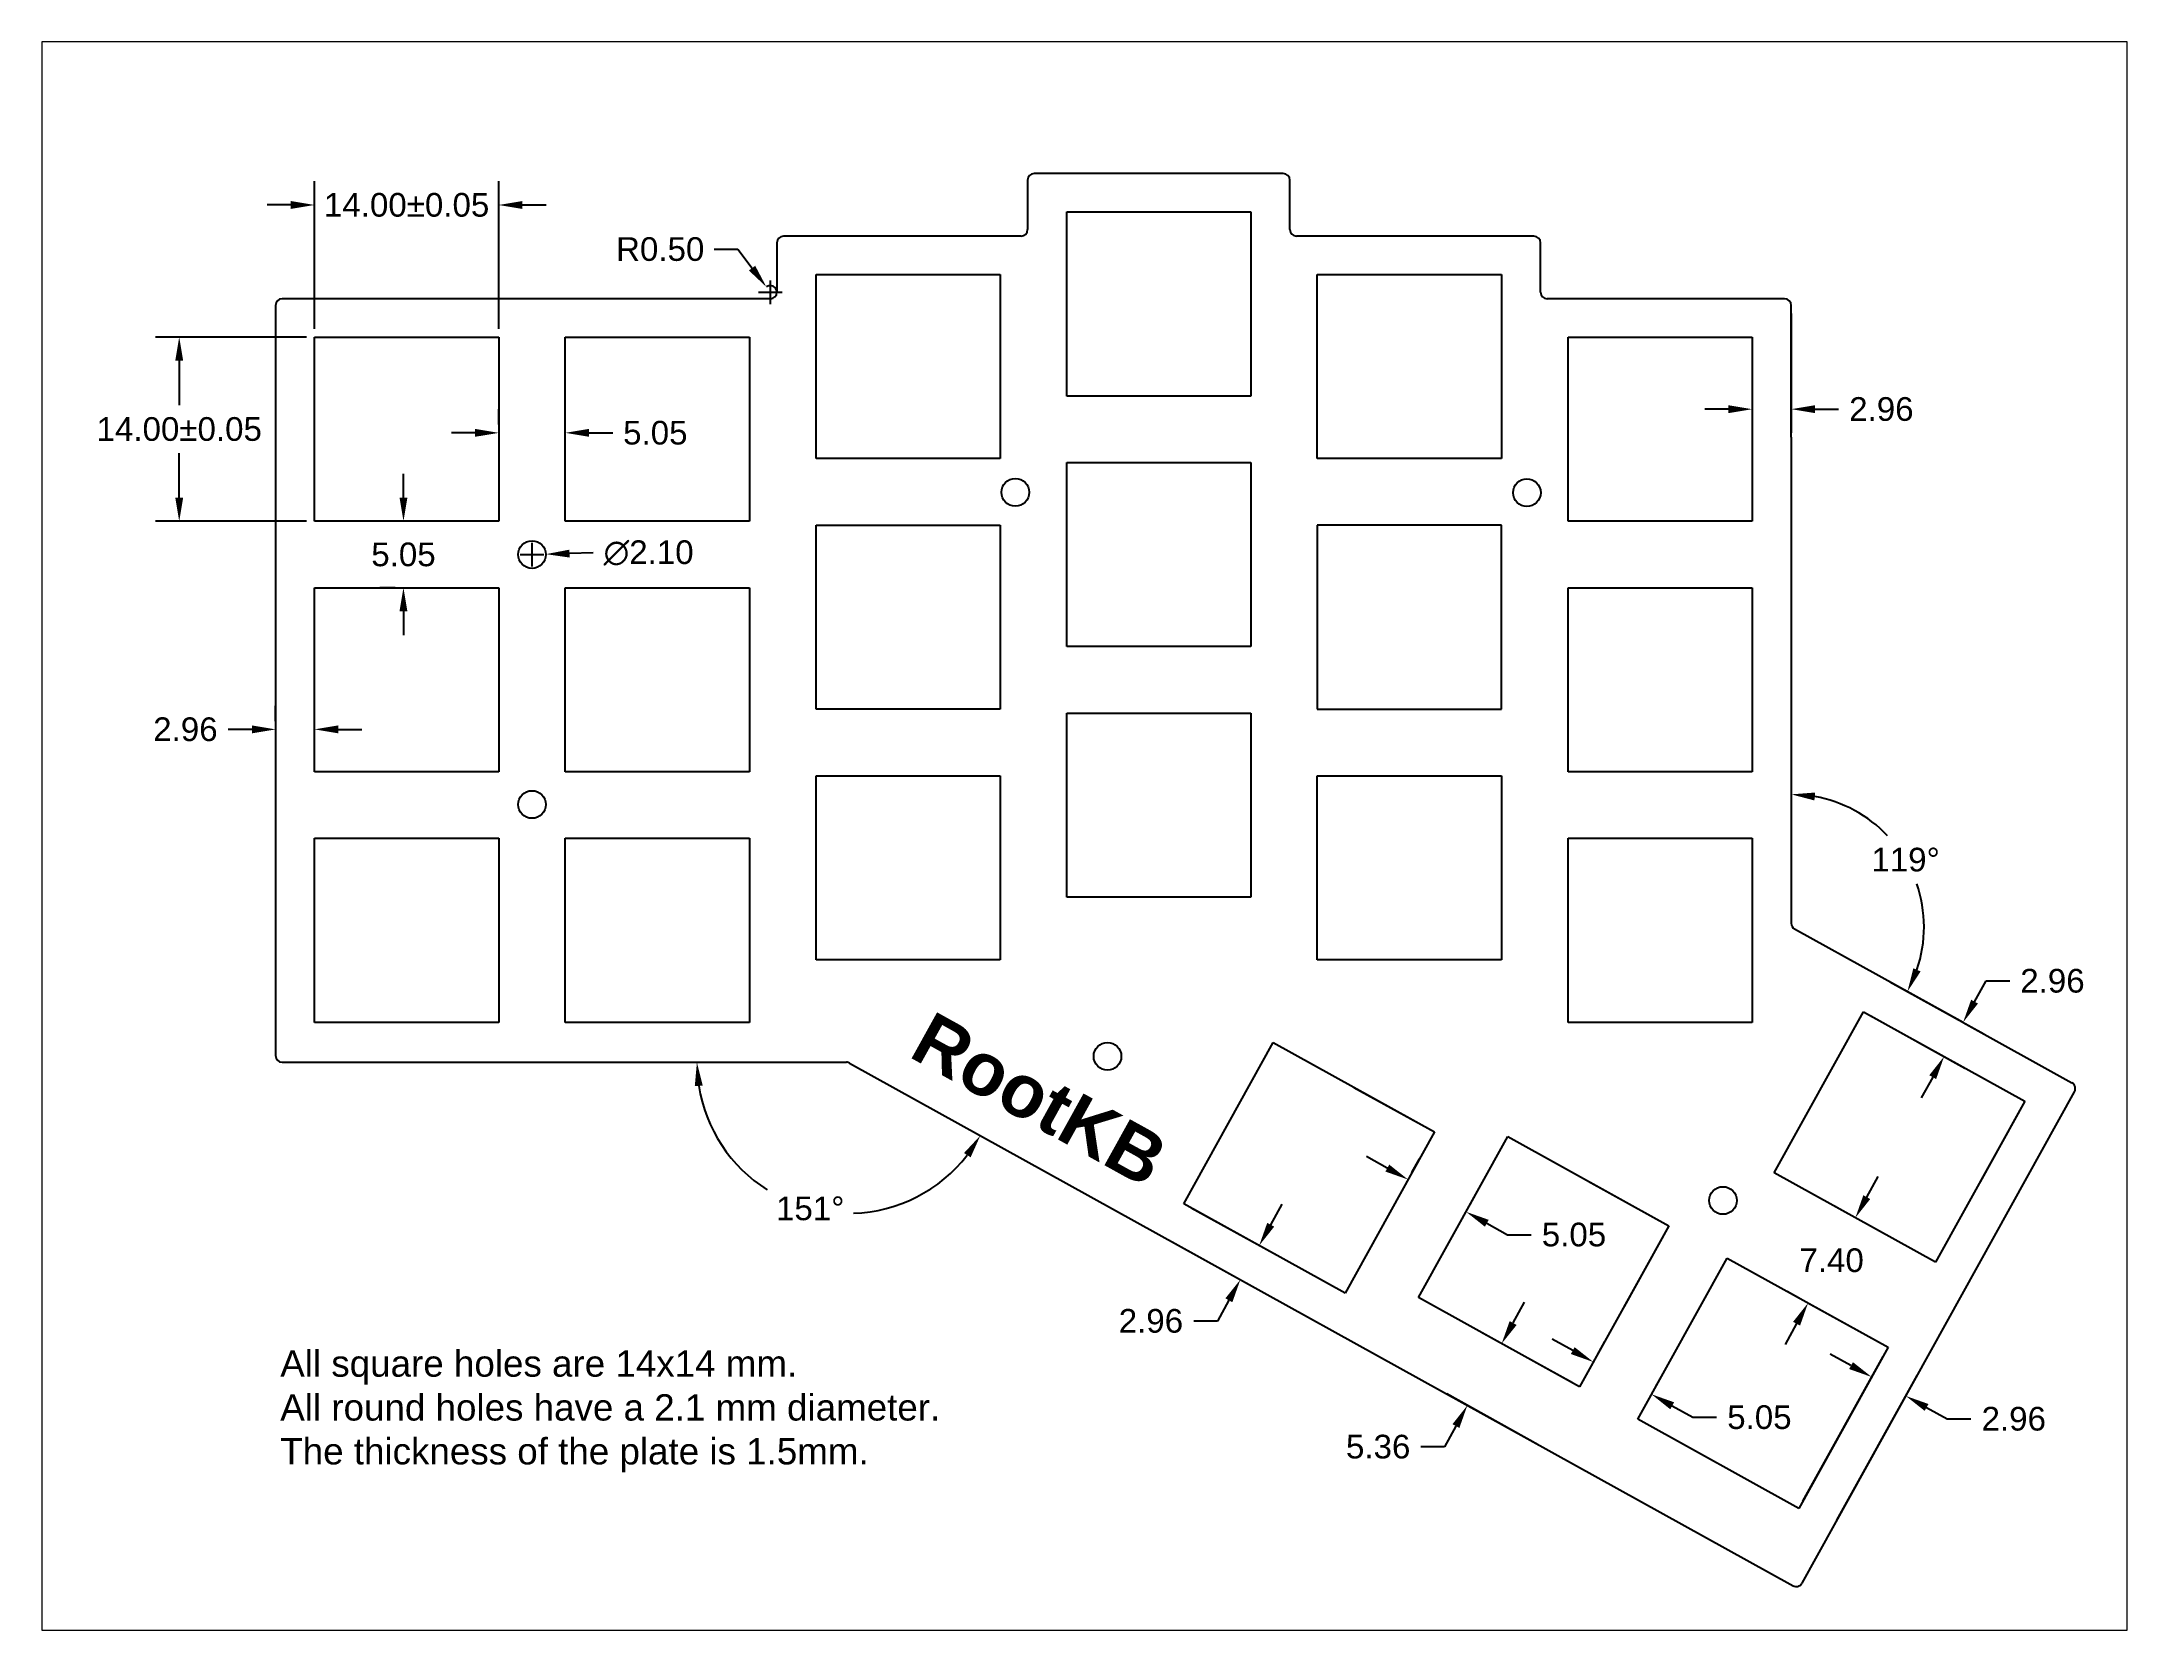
# Paper-space layout 'Layout1' of a CAD drawing. Header units: millimetres. Extents: x 1.05 to 9.45, y 0.8 to 7.2.
# The model-space entities are those that its viewports show. They can reach past a viewport. Long polylines and large blocks are cut down to what shows.
import ezdxf

# ---------------------------------------------------------------- set-up
doc = ezdxf.new("R2010")
doc.units = ezdxf.units.MM
doc.header["$MEASUREMENT"] = 0
doc.layers.add('RootKB-Plate v8_RootKB-Left-Edge_Cuts', color=7, linetype='Continuous')
doc.layers.add('RootKB-Plate v8_RootKB-Left-F_Courtyard', color=7, linetype='Continuous')
doc.styles.add('Logo', font='sanssb__.ttf', dxfattribs={"height": 5})
doc.styles.get("Standard").update_dxf_attribs({"font": 'arial.ttf'})
doc.dimstyles.new('Keyboard', dxfattribs={"dimtxt": 0.18, "dimasz": 0.18, "dimexe": 0.18, "dimexo": 0.0625, "dimgap": 0.09, "dimtad": 0, "dimtih": 1, "dimtoh": 1, "dimzin": 0, "dimdsep": 46, "dimtxsty": 'Standard', "dimcen": 0.09, "dimadec": 0, "dimazin": 0, "dimtfac": 1, "dimtofl": 0, "dimtmove": 0, "dimatfit": 3, "dimfxl": 1, "dimtolj": 1, "dimtzin": 0, "dimarcsym": 0})

# ---------------------------------------------------------------- blocks, each defined once
blk = doc.blocks.new('RootKB-Plate v8')
at = {"layer": 'RootKB-Plate v8_RootKB-Left-Edge_Cuts'}
for p, q in [((7.288, -1.248), (6.341, -1.248)), ((8.234, -1.248), (7.288, -1.248)), ((6.291, -1.298), (6.291, -1.674)), ((8.284, -1.674), (8.284, -1.298)), ((6.241, -1.724), (4.436, -1.724)), ((10.139, -1.724), (8.334, -1.724)), ((4.386, -1.774), (4.386, -2.15)), ((10.189, -2.15), (10.189, -1.774)), ((4.336, -2.2), (0.626, -2.2)), ((12.044, -2.2), (10.239, -2.2)), ((0.576, -2.25), (0.576, -7.953)), ((12.094, -3.251), (12.094, -2.25)), ((12.094, -3.251), (12.094, -6.947)), ((13.4, -7.7), (12.12, -6.991)), ((13.4, -7.7), (14.227, -8.159)), ((0.626, -8.003), (4.914, -8.003)), ((4.914, -8.003), (4.914, -8.003)), ((4.938, -8.009), (12.108, -11.983)), ((12.176, -11.963), (14.247, -8.227))]:
    blk.add_line(p, q, dxfattribs=at)
for centre in [(6.198, -3.671), (10.085, -3.674), (2.525, -4.144), (2.525, -6.044), (6.898, -7.958), (11.575, -9.054)]:
    blk.add_circle(centre, 0.105, dxfattribs=at)
for centre, start, end in [((6.341, -1.298), 90, 180), ((8.234, -1.298), 0, 90), ((4.436, -1.774), 90, 180), ((6.241, -1.674), 270, 0), ((8.334, -1.674), 180, 270), ((10.139, -1.774), 0, 90), ((0.626, -2.25), 90, 180), ((4.336, -2.15), 270, 0), ((10.239, -2.15), 180, 270), ((12.044, -2.25), 0, 90), ((12.144, -6.947), 180, 241), ((0.626, -7.953), 180, 270), ((4.914, -8.053), 61, 90), ((14.203, -8.203), 331, 61), ((12.132, -11.939), 241, 331)]:
    blk.add_arc(centre, 0.05, start, end, dxfattribs=at)
blk.add_point((0, 0), dxfattribs=at)
at = {"layer": 'RootKB-Plate v8_RootKB-Left-F_Courtyard'}
for p, q in [((6.588, -2.939), (6.588, -1.539)), ((6.588, -1.539), (7.988, -1.539)), ((7.988, -1.539), (7.988, -2.939)), ((4.683, -3.415), (4.683, -2.015)), ((4.683, -2.015), (6.082, -2.015)), ((6.082, -2.015), (6.082, -3.415)), ((8.492, -2.015), (9.892, -2.015)), ((8.492, -3.415), (8.492, -2.015)), ((9.892, -2.015), (9.892, -3.415)), ((0.872, -3.891), (0.872, -2.491)), ((0.872, -2.491), (2.272, -2.491)), ((2.272, -2.491), (2.272, -3.891)), ((2.778, -2.491), (4.178, -2.491)), ((2.778, -3.891), (2.778, -2.491)), ((4.178, -2.491), (4.178, -3.891)), ((10.398, -2.491), (11.797, -2.491)), ((10.398, -3.891), (10.398, -2.491)), ((11.797, -2.491), (11.797, -3.891)), ((7.988, -2.939), (6.588, -2.939)), ((6.082, -3.415), (4.683, -3.415)), ((6.588, -3.444), (7.988, -3.444)), ((6.588, -4.844), (6.588, -3.444)), ((7.988, -3.444), (7.988, -4.844)), ((9.892, -3.415), (8.492, -3.415)), ((2.272, -3.891), (0.872, -3.891)), ((4.178, -3.891), (2.778, -3.891)), ((4.683, -5.32), (4.683, -3.92)), ((4.683, -3.92), (6.082, -3.92)), ((6.082, -3.92), (6.082, -5.32)), ((8.492, -3.92), (8.492, -5.32)), ((9.892, -3.92), (8.492, -3.92)), ((9.892, -5.32), (9.892, -3.92)), ((11.797, -3.891), (10.398, -3.891)), ((0.872, -5.796), (0.872, -4.396)), ((0.872, -4.396), (2.272, -4.396)), ((2.272, -4.396), (2.272, -5.796)), ((2.778, -5.796), (2.778, -4.396)), ((2.778, -4.396), (4.178, -4.396)), ((4.178, -4.396), (4.178, -5.796)), ((10.398, -5.796), (10.398, -4.396)), ((10.398, -4.396), (11.797, -4.396)), ((11.797, -4.396), (11.797, -5.796)), ((7.988, -4.844), (6.588, -4.844)), ((6.082, -5.32), (4.683, -5.32)), ((6.588, -5.349), (7.988, -5.349)), ((6.588, -6.749), (6.588, -5.349)), ((7.988, -5.349), (7.988, -6.749)), ((8.492, -5.32), (9.892, -5.32)), ((2.272, -5.796), (0.872, -5.796)), ((4.178, -5.796), (2.778, -5.796)), ((4.683, -7.225), (4.683, -5.825)), ((4.683, -5.825), (6.082, -5.825)), ((6.082, -5.825), (6.082, -7.225)), ((8.492, -7.225), (8.492, -5.825)), ((8.492, -5.825), (9.892, -5.825)), ((9.892, -5.825), (9.892, -7.225)), ((11.797, -5.796), (10.398, -5.796)), ((0.872, -7.701), (0.872, -6.301)), ((0.872, -6.301), (2.272, -6.301)), ((2.272, -6.301), (2.272, -7.701)), ((2.778, -6.301), (4.178, -6.301)), ((2.778, -7.701), (2.778, -6.301)), ((4.178, -6.301), (4.178, -7.701)), ((10.398, -7.701), (10.398, -6.301)), ((10.398, -6.301), (11.797, -6.301)), ((11.797, -6.301), (11.797, -7.701)), ((7.988, -6.749), (6.588, -6.749)), ((6.082, -7.225), (4.683, -7.225)), ((9.892, -7.225), (8.492, -7.225)), ((2.272, -7.701), (0.872, -7.701)), ((4.178, -7.701), (2.778, -7.701)), ((11.797, -7.701), (10.398, -7.701)), ((11.965, -8.844), (12.644, -7.62)), ((12.644, -7.62), (13.868, -8.299)), ((7.479, -9.079), (8.158, -7.854)), ((8.158, -7.854), (9.382, -8.533)), ((13.256, -7.959), (13.868, -8.299)), ((8.77, -8.194), (9.382, -8.533)), ((13.868, -8.299), (13.19, -9.523)), ((13.868, -8.299), (13.529, -8.911)), ((9.382, -8.533), (8.703, -9.758)), ((9.382, -8.533), (9.043, -9.145)), ((9.261, -9.792), (9.94, -8.568)), ((9.94, -8.568), (11.165, -9.247)), ((13.19, -9.523), (11.965, -8.844)), ((10.552, -8.907), (11.165, -9.247)), ((8.703, -9.758), (7.479, -9.079)), ((11.165, -9.247), (10.486, -10.471)), ((11.165, -9.247), (10.825, -9.859)), ((10.928, -10.716), (11.606, -9.492)), ((11.606, -9.492), (12.831, -10.17)), ((10.486, -10.471), (9.261, -9.792)), ((12.219, -9.831), (12.831, -10.17)), ((12.831, -10.17), (12.152, -11.395)), ((12.831, -10.17), (12.491, -10.783)), ((12.152, -11.395), (10.928, -10.716))]:
    blk.add_line(p, q, dxfattribs=at)
blk.add_point((0, 0), dxfattribs=at)
blk = doc.blocks.new('*D5')
at = {"color": 0, "lineweight": -2, "transparency": 16777216}
for p, q in [((8.1, -24.91), (-3.36, -24.91)), ((-1.56, -26.71), (-1.56, -30.09)), ((-1.56, -37.11), (-1.56, -33.73)), ((8.1, -38.91), (-3.36, -38.91))]:
    blk.add_line(p, q, dxfattribs=at)
at = {"color": 0, "transparency": 16777216}
for points in [[(-1.86, -26.71), (-1.26, -26.71), (-1.56, -24.91)], [(-1.86, -37.11), (-1.26, -37.11), (-1.56, -38.91)]]:
    blk.add_solid(points, dxfattribs=at)
at = {"layer": 'Defpoints', "color": 0, "transparency": 16777216}
for p in [(8.72, -24.91), (-1.56, -38.91), (8.72, -38.91)]:
    blk.add_point(p, dxfattribs=at)
at = {"color": 0, "transparency": 16777216, "insert": (-1.56, -31.91), "char_height": 1.8, "attachment_point": 5}
blk.add_mtext('\\A1;14.00±0.05', dxfattribs=at)
blk = doc.blocks.new('*D6')
at = {"color": 0, "lineweight": -2, "transparency": 16777216}
for p, q in [((8.72, -24.29), (8.72, -13.07)), ((22.72, -24.29), (22.72, -13.07)), ((6.92, -14.87), (5.12, -14.87)), ((24.52, -14.87), (26.32, -14.87))]:
    blk.add_line(p, q, dxfattribs=at)
at = {"color": 0, "transparency": 16777216}
for points in [[(6.92, -14.57), (6.92, -15.17), (8.72, -14.87)], [(24.52, -14.57), (24.52, -15.17), (22.72, -14.87)]]:
    blk.add_solid(points, dxfattribs=at)
at = {"layer": 'Defpoints', "color": 0, "transparency": 16777216}
for p in [(22.72, -14.87), (8.72, -24.91), (22.72, -24.91)]:
    blk.add_point(p, dxfattribs=at)
at = {"color": 0, "transparency": 16777216, "insert": (15.72, -14.87), "char_height": 1.8, "attachment_point": 5}
blk.add_mtext('\\A1;14.00±0.05', dxfattribs=at)
blk = doc.blocks.new('*D7')
at = {"color": 0, "lineweight": -2, "transparency": 16777216}
for p, q in [((15.48, -37.11), (15.48, -35.31)), ((14.86, -38.91), (13.68, -38.91)), ((14.86, -43.96), (13.68, -43.96)), ((15.48, -45.76), (15.48, -47.56))]:
    blk.add_line(p, q, dxfattribs=at)
at = {"color": 0, "transparency": 16777216}
for points in [[(15.18, -37.11), (15.78, -37.11), (15.48, -38.91)], [(15.18, -45.76), (15.78, -45.76), (15.48, -43.96)]]:
    blk.add_solid(points, dxfattribs=at)
at = {"layer": 'Defpoints', "color": 0, "transparency": 16777216}
for p in [(15.48, -38.91, 1.5), (15.48, -43.96, 1.5), (15.48, -43.96)]:
    blk.add_point(p, dxfattribs=at)
at = {"color": 0, "transparency": 16777216, "insert": (15.48, -41.44), "char_height": 1.8, "attachment_point": 5}
blk.add_mtext('\\A1;5.05', dxfattribs=at)
blk = doc.blocks.new('*D8')
at = {"color": 0, "lineweight": -2, "transparency": 16777216}
for p, q in [((22.72, -31.56), (22.72, -30.39)), ((27.78, -31.56), (27.78, -30.39)), ((20.92, -32.19), (19.12, -32.19)), ((29.58, -32.19), (31.38, -32.19))]:
    blk.add_line(p, q, dxfattribs=at)
at = {"color": 0, "transparency": 16777216}
for points in [[(20.92, -31.89), (20.92, -32.49), (22.72, -32.19)], [(29.58, -31.89), (29.58, -32.49), (27.78, -32.19)]]:
    blk.add_solid(points, dxfattribs=at)
at = {"layer": 'Defpoints', "color": 0, "transparency": 16777216}
for p in [(22.72, -32.19, 1.5), (27.78, -32.19, 1.5), (27.78, -32.19)]:
    blk.add_point(p, dxfattribs=at)
at = {"color": 0, "transparency": 16777216, "insert": (34.62, -32.19), "char_height": 1.8, "attachment_point": 5}
blk.add_mtext('\\A1;5.05', dxfattribs=at)
blk = doc.blocks.new('*D9')
at = {"color": 0, "lineweight": -2, "transparency": 16777216}
for start, end in [(188.9831, 237.6021), (272.0078, 322.0169)]:
    blk.add_arc((49.27, -80.03), 11.49, start, end, dxfattribs=at)
at = {"color": 0, "transparency": 16777216}
for points in [[(37.62, -81.84), (38.22, -81.8), (37.78, -80.03)], [(58.08, -86.93), (58.58, -87.26), (59.32, -85.6)]]:
    blk.add_solid(points, dxfattribs=at)
at = {"layer": 'Defpoints', "color": 0, "transparency": 16777216}
for p in [(6.26, -80.03), (49.14, -80.03), (49.38, -80.09), (41.94, -88.87), (121.08, -119.83)]:
    blk.add_point(p, dxfattribs=at)
at = {"color": 0, "transparency": 16777216, "insert": (46.39, -91.15), "char_height": 1.8, "attachment_point": 5}
blk.add_mtext('\\A1;151°', dxfattribs=at)
blk = doc.blocks.new('*D10')
at = {"color": 0, "lineweight": -2, "transparency": 16777216}
for start, end in [(43.4533, 79.7684), (341.2316, 19.1058)]:
    blk.add_arc((120.94, -69.76), 10.09, start, end, dxfattribs=at)
at = {"color": 0, "transparency": 16777216}
for points in [[(122.7, -60.13), (122.76, -59.53), (120.94, -59.67)], [(130.77, -73.13), (130.22, -72.89), (129.77, -74.66)]]:
    blk.add_solid(points, dxfattribs=at)
at = {"layer": 'Defpoints', "color": 0, "transparency": 16777216}
for p in [(120.94, -22.5), (130.86, -67.89), (120.94, -69.47), (121.2, -69.91), (142.27, -81.59)]:
    blk.add_point(p, dxfattribs=at)
at = {"color": 0, "transparency": 16777216, "insert": (129.63, -64.64), "char_height": 1.8, "attachment_point": 5}
blk.add_mtext('\\A1;119°', dxfattribs=at)
blk = doc.blocks.new('*D11')
at = {"color": 0, "lineweight": -2, "transparency": 16777216}
for p, q in [((5.76, -54.1), (5.76, -52.93)), ((8.72, -54.1), (8.72, -52.93)), ((3.96, -54.73), (2.16, -54.73)), ((10.52, -54.73), (12.32, -54.73))]:
    blk.add_line(p, q, dxfattribs=at)
at = {"color": 0, "transparency": 16777216}
for points in [[(3.96, -54.43), (3.96, -55.03), (5.76, -54.73)], [(10.52, -54.43), (10.52, -55.03), (8.72, -54.73)]]:
    blk.add_solid(points, dxfattribs=at)
at = {"layer": 'Defpoints', "color": 0, "transparency": 16777216}
for p in [(5.76, -54.73), (5.76, -54.73), (8.72, -54.73, 1.5)]:
    blk.add_point(p, dxfattribs=at)
at = {"color": 0, "transparency": 16777216, "insert": (-1.09, -54.73), "char_height": 1.8, "attachment_point": 5}
blk.add_mtext('\\A1;2.96', dxfattribs=at)
blk = doc.blocks.new('*D12')
at = {"color": 0, "lineweight": -2, "transparency": 16777216}
for p, q in [((25.25, -42.34), (25.25, -40.54)), ((24.35, -41.44), (26.15, -41.44)), ((29.9, -41.32), (28.1, -41.37))]:
    blk.add_line(p, q, dxfattribs=at)
at = {"color": 0, "transparency": 16777216}
blk.add_solid([(28.09, -41.07), (28.11, -41.67), (26.3, -41.41)], dxfattribs=at)
at = {"layer": 'Defpoints', "color": 0, "transparency": 16777216}
for p in [(24.2, -41.46, 1.5), (26.3, -41.41, 1.5)]:
    blk.add_point(p, dxfattribs=at)
at = {"color": 0, "transparency": 16777216, "insert": (34.11, -41.32), "char_height": 1.8, "attachment_point": 5}
blk.add_mtext('\\A1;∅2.10', dxfattribs=at)
blk = doc.blocks.new('*D13')
at = {"color": 0, "lineweight": -2, "transparency": 16777216}
for p, q in [((126.68, -90.28), (127.55, -88.71)), ((125.26, -91.55), (124.23, -90.98)), ((121.67, -98.03), (120.64, -97.46)), ((121.35, -99.9), (120.47, -101.48))]:
    blk.add_line(p, q, dxfattribs=at)
at = {"color": 0, "transparency": 16777216}
for points in [[(126.42, -90.14), (126.94, -90.43), (125.81, -91.86)], [(121.08, -99.76), (121.61, -100.05), (122.22, -98.33)]]:
    blk.add_solid(points, dxfattribs=at)
at = {"layer": 'Defpoints', "color": 0, "transparency": 16777216}
for p in [(125.81, -91.86, 1.5), (122.22, -98.33, 1.5), (122.22, -98.33)]:
    blk.add_point(p, dxfattribs=at)
at = {"color": 0, "transparency": 16777216, "insert": (124.01, -95.09), "char_height": 1.8, "attachment_point": 5}
blk.add_mtext('\\A1;7.40', dxfattribs=at)
blk = doc.blocks.new('*D14')
at = {"color": 0, "lineweight": -2, "transparency": 16777216}
for p, q in [((104.33, -101.95), (102.76, -101.08)), ((106.21, -102.28), (106.78, -101.25)), ((110.63, -104.72), (111.2, -103.7)), ((111.9, -106.14), (113.47, -107.02)), ((113.47, -107.02), (115.27, -107.02))]:
    blk.add_line(p, q, dxfattribs=at)
at = {"color": 0, "transparency": 16777216}
for points in [[(104.48, -101.69), (104.19, -102.21), (105.91, -102.82)], [(112.04, -105.88), (111.75, -106.41), (110.32, -105.27)]]:
    blk.add_solid(points, dxfattribs=at)
at = {"layer": 'Defpoints', "color": 0, "transparency": 16777216}
for p in [(105.91, -102.82, 1.5), (110.32, -105.27, 1.5), (110.32, -105.27)]:
    blk.add_point(p, dxfattribs=at)
at = {"color": 0, "transparency": 16777216, "insert": (118.52, -107.02), "char_height": 1.8, "attachment_point": 5}
blk.add_mtext('\\A1;5.05', dxfattribs=at)
blk = doc.blocks.new('*D15')
at = {"color": 0, "lineweight": -2, "transparency": 16777216}
for p, q in [((90.24, -88.08), (88.67, -87.2)), ((92.12, -88.4), (92.69, -87.37)), ((96.54, -90.85), (97.11, -89.82)), ((97.81, -92.27), (99.38, -93.14)), ((99.38, -93.14), (101.18, -93.14))]:
    blk.add_line(p, q, dxfattribs=at)
at = {"color": 0, "transparency": 16777216}
for points in [[(90.39, -87.81), (90.1, -88.34), (91.82, -88.95)], [(97.95, -92.01), (97.66, -92.53), (96.23, -91.4)]]:
    blk.add_solid(points, dxfattribs=at)
at = {"layer": 'Defpoints', "color": 0, "transparency": 16777216}
for p in [(91.82, -88.95, 1.5), (96.23, -91.4, 1.5), (96.23, -91.4)]:
    blk.add_point(p, dxfattribs=at)
at = {"color": 0, "transparency": 16777216, "insert": (104.43, -93.14), "char_height": 1.8, "attachment_point": 5}
blk.add_mtext('\\A1;5.05', dxfattribs=at)
blk = doc.blocks.new('*D18')
at = {"color": 0, "lineweight": -2, "transparency": 16777216}
for p, q in [((99.8, -99.85), (100.68, -98.28)), ((104.31, -104.41), (97.36, -100.55)), ((101.71, -109.1), (94.76, -105.24)), ((95.46, -107.69), (94.59, -109.26)), ((94.59, -109.26), (92.79, -109.26))]:
    blk.add_line(p, q, dxfattribs=at)
at = {"color": 0, "transparency": 16777216}
for points in [[(99.54, -99.71), (100.07, -100), (98.93, -101.43)], [(95.2, -107.54), (95.72, -107.83), (96.33, -106.11)]]:
    blk.add_solid(points, dxfattribs=at)
at = {"layer": 'Defpoints', "color": 0, "transparency": 16777216}
for p in [(96.33, -106.11), (104.86, -104.71), (102.26, -109.4)]:
    blk.add_point(p, dxfattribs=at)
at = {"color": 0, "transparency": 16777216, "insert": (89.55, -109.26), "char_height": 1.8, "attachment_point": 5}
blk.add_mtext('\\A1;5.36', dxfattribs=at)
blk = doc.blocks.new('*D20')
at = {"color": 0, "lineweight": -2, "transparency": 16777216}
for p, q in [((128.42, -73.91), (135.57, -77.87)), ((134.87, -75.43), (135.74, -73.85)), ((135.74, -73.85), (137.54, -73.85)), ((126.98, -76.5), (134.13, -80.47)), ((131.69, -81.17), (130.81, -82.74))]:
    blk.add_line(p, q, dxfattribs=at)
at = {"color": 0, "transparency": 16777216}
for points in [[(134.61, -75.28), (135.13, -75.57), (134, -77)], [(131.43, -81.02), (131.95, -81.31), (132.56, -79.59)]]:
    blk.add_solid(points, dxfattribs=at)
at = {"layer": 'Defpoints', "color": 0, "transparency": 16777216}
for p in [(127.87, -73.61), (126.44, -76.2), (134, -77)]:
    blk.add_point(p, dxfattribs=at)
at = {"color": 0, "transparency": 16777216, "insert": (140.79, -73.85), "char_height": 1.8, "attachment_point": 5}
blk.add_mtext('\\A1;2.96', dxfattribs=at)
blk = doc.blocks.new('*D22')
at = {"color": 0, "lineweight": -2, "transparency": 16777216}
for p, q in [((75.34, -91.09), (82.09, -94.83)), ((81.39, -92.39), (82.26, -90.81)), ((73.9, -93.68), (80.65, -97.42)), ((78.21, -98.12), (77.33, -99.7)), ((77.33, -99.7), (75.53, -99.7))]:
    blk.add_line(p, q, dxfattribs=at)
at = {"color": 0, "transparency": 16777216}
for points in [[(81.12, -92.24), (81.65, -92.53), (80.51, -93.96)], [(77.94, -97.98), (78.47, -98.27), (79.08, -96.55)]]:
    blk.add_solid(points, dxfattribs=at)
at = {"layer": 'Defpoints', "color": 0, "transparency": 16777216}
for p in [(74.79, -90.79), (73.36, -93.38), (79.08, -96.55)]:
    blk.add_point(p, dxfattribs=at)
at = {"color": 0, "transparency": 16777216, "insert": (72.28, -99.7), "char_height": 1.8, "attachment_point": 5}
blk.add_mtext('\\A1;2.96', dxfattribs=at)
blk = doc.blocks.new('*D23')
at = {"color": 0, "lineweight": -2, "transparency": 16777216}
for p, q in [((120.94, -23.12), (120.94, -32.19)), ((117.97, -25.54), (117.97, -32.19)), ((116.17, -30.39), (114.38, -30.39)), ((122.74, -30.39), (124.54, -30.39))]:
    blk.add_line(p, q, dxfattribs=at)
at = {"color": 0, "transparency": 16777216}
for points in [[(116.17, -30.09), (116.17, -30.69), (117.97, -30.39)], [(122.74, -30.09), (122.74, -30.69), (120.94, -30.39)]]:
    blk.add_solid(points, dxfattribs=at)
at = {"layer": 'Defpoints', "color": 0, "transparency": 16777216}
for p in [(120.94, -22.5), (117.97, -24.91), (120.94, -30.39)]:
    blk.add_point(p, dxfattribs=at)
at = {"color": 0, "transparency": 16777216, "insert": (127.79, -30.39), "char_height": 1.8, "attachment_point": 5}
blk.add_mtext('\\A1;2.96', dxfattribs=at)
blk = doc.blocks.new('*D24')
at = {"color": 0, "lineweight": -2, "transparency": 16777216}
for p, q in [((121.82, -113.4), (127.93, -102.39)), ((125.48, -103.09), (123.91, -102.22)), ((124.41, -114.84), (130.52, -103.83)), ((131.22, -106.27), (132.8, -107.14)), ((132.8, -107.14), (134.6, -107.14))]:
    blk.add_line(p, q, dxfattribs=at)
at = {"color": 0, "transparency": 16777216}
for points in [[(125.63, -102.83), (125.34, -103.35), (127.06, -103.96)], [(131.37, -106.01), (131.08, -106.53), (129.65, -105.4)]]:
    blk.add_solid(points, dxfattribs=at)
at = {"layer": 'Defpoints', "color": 0, "transparency": 16777216}
for p in [(129.65, -105.4), (121.52, -113.95), (124.11, -115.38)]:
    blk.add_point(p, dxfattribs=at)
at = {"color": 0, "transparency": 16777216, "insert": (137.85, -107.14), "char_height": 1.8, "attachment_point": 5}
blk.add_mtext('\\A1;2.96', dxfattribs=at)
blk = doc.blocks.new('*D25')
at = {"color": 0, "lineweight": -2, "transparency": 16777216}
for p, q in [((39.09, -18.23), (40.89, -18.23)), ((40.89, -18.23), (41.97, -19.67)), ((43.36, -22.4), (43.36, -20.6)), ((42.46, -21.5), (44.26, -21.5))]:
    blk.add_line(p, q, dxfattribs=at)
blk.add_arc((43.36, -21.5), 0.5, 0, 127.1679, dxfattribs=at)
at = {"color": 0, "transparency": 16777216}
blk.add_solid([(42.21, -19.49), (41.73, -19.85), (43.06, -21.1)], dxfattribs=at)
at = {"layer": 'Defpoints', "color": 0, "transparency": 16777216}
for p in [(43.06, -21.1), (43.36, -21.5)]:
    blk.add_point(p, dxfattribs=at)
at = {"color": 0, "transparency": 16777216, "insert": (34.99, -18.23), "char_height": 1.8, "attachment_point": 5}
blk.add_mtext('\\A1;R0.50', dxfattribs=at)

msp = doc.modelspace()

# ---------------------------------------------------------------- block references
at = {"xscale": 10, "yscale": 10, "zscale": 10}
msp.add_blockref('RootKB-Plate v8', (0, 0), dxfattribs=at)

# ---------------------------------------------------------------- texts
at = {"insert": (55.706, -76.057), "char_height": 4, "attachment_point": 1, "rotation": 331, "style": 'Logo'}
msp.add_mtext_dynamic_manual_height_columns('RootKB', width=19.83214, gutter_width=25, heights=[0.446], dxfattribs=at)
at = {"insert": (6.117, -101.933), "char_height": 2, "attachment_point": 1, "style": 'Logo'}
msp.add_mtext_dynamic_manual_height_columns('{\\fSansSerif|b0|i0|c2|p2;All square holes are 14x14 mm.^JAll round holes have a 2.1 mm diameter.\\PThe thickness of the plate is 1.5mm.}', width=57.63665, gutter_width=25, heights=[0], dxfattribs=at)

# ---------------------------------------------------------------- dimensions: what is measured, and where the dimension line sits
for base, p1, p2, override, picture, middle in [((22.725, -14.872), (8.725, -24.913), (22.725, -24.913), {"dimscale": 10, "dimgap": 0.09, "dimtol": 1, "dimlim": 0, "dimtp": 0.05, "dimtm": 0.05}, '*D6', (15.725, -14.872)), ((120.938, -30.387), (117.975, -24.913), (120.938, -22.5), {"dimscale": 10}, '*D23', (127.791, -30.387)), ((27.775, -32.186), (22.725, -32.186, 1.5), (27.775, -32.186, 1.5), {"dimscale": 10}, '*D8', (34.62, -32.186))]:
    dim = msp.add_linear_dim(base=base, p1=p1, p2=p2, dimstyle='Keyboard', override=override)
    dim.commit()
    dim.dimension.update_dxf_attribs({"geometry": picture, "text_midpoint": middle})
dim = msp.add_radius_dim(center=(43.362, -21.5), mpoint=(43.06, -21.102), dimstyle='Keyboard', override={"dimscale": 10})
dim.commit()
dim.dimension.update_dxf_attribs({"geometry": '*D25', "text_midpoint": (34.989, -18.233), "dimtype": 164})
for base, line1, line2, picture, middle in [((130.857, -67.895), ((121.196, -69.906), (142.273, -81.589)), ((120.938, -69.468), (120.938, -22.5)), '*D10', (129.635, -64.64)), ((41.935, -88.872), ((49.384, -80.088), (121.077, -119.828)), ((6.263, -80.025), (49.142, -80.025)), '*D9', (46.394, -91.151))]:
    dim = msp.add_angular_dim_2l(base=base, line1=line1, line2=line2, dimstyle='Keyboard', override={"dimscale": 10})
    dim.commit()
    dim.dimension.update_dxf_attribs({"geometry": picture, "text_midpoint": middle})
for base, p1, p2, angle, override, picture, middle in [((-1.561, -38.913), (8.725, -24.913), (8.725, -38.913), 90, {"dimscale": 10, "dimgap": 0.09, "dimtol": 1, "dimlim": 0, "dimtp": 0.05, "dimtm": 0.05}, '*D5', (-1.561, -31.913)), ((15.48, -43.963), (15.48, -38.913, 1.5), (15.48, -43.963, 1.5), 270, {"dimscale": 10}, '*D7', (15.48, -41.438)), ((5.763, -54.729), (8.725, -54.729, 1.5), (5.763, -54.729), 180, {"dimscale": 10}, '*D11', (-1.09, -54.729)), ((96.232, -91.397), (91.816, -88.949, 1.5), (96.232, -91.397, 1.5), 331, {"dimscale": 10}, '*D15', (104.426, -93.143)), ((122.218, -98.328), (125.806, -91.856, 1.5), (122.218, -98.328, 1.5), 241, {"dimscale": 10}, '*D13', (124.012, -95.092)), ((110.323, -105.271), (105.906, -102.823, 1.5), (110.323, -105.271, 1.5), 331, {"dimscale": 10}, '*D14', (118.516, -107.016))]:
    dim = msp.add_linear_dim(base=base, p1=p1, p2=p2, angle=angle, dimstyle='Keyboard', override=override)
    dim.commit()
    dim.dimension.update_dxf_attribs({"geometry": picture, "text_midpoint": middle})
dim = msp.add_diameter_dim_2p(p1=(24.2, -41.464, 1.5), p2=(26.3, -41.411, 1.5), dimstyle='Keyboard', override={"dimscale": 10})
dim.commit()
dim.dimension.update_dxf_attribs({"geometry": '*D12', "text_midpoint": (29.899, -41.321), "dimtype": 163})
for p1, p2, distance, picture, middle in [((126.438, -76.199), (127.874, -73.608), -7, '*D20', (140.794, -73.853)), ((104.859, -104.712), (102.261, -109.398), -6.777, '*D18', (89.552, -109.261))]:
    dim = msp.add_aligned_dim(p1=p1, p2=p2, distance=distance, dimstyle='Keyboard', override={"dimscale": 10})
    dim.commit()
    dim.dimension.update_dxf_attribs({"geometry": picture, "text_midpoint": middle})
for base, p1, p2, angle, picture, middle in [((79.079, -96.548), (74.789, -90.789), (73.355, -93.375), 241, '*D22', (72.282, -99.697)), ((129.647, -105.4), (121.52, -113.948), (124.112, -115.385), 331, '*D24', (137.848, -107.145))]:
    dim = msp.add_linear_dim(base=base, p1=p1, p2=p2, angle=angle, dimstyle='Keyboard', override={"dimscale": 10})
    dim.commit()
    dim.dimension.update_dxf_attribs({"geometry": picture, "text_midpoint": middle, "dimtype": 161})

psp = doc.layouts.get("Layout1")

# ---------------------------------------------------------------- viewports
at = {"layer": '0'}
psp.add_viewport(center=(5.25, 4), size=(8.4, 6.4), view_center_point=(67.2332, -62.8341), view_height=120.752049, dxfattribs=at)

doc.saveas('drawing.dxf')
